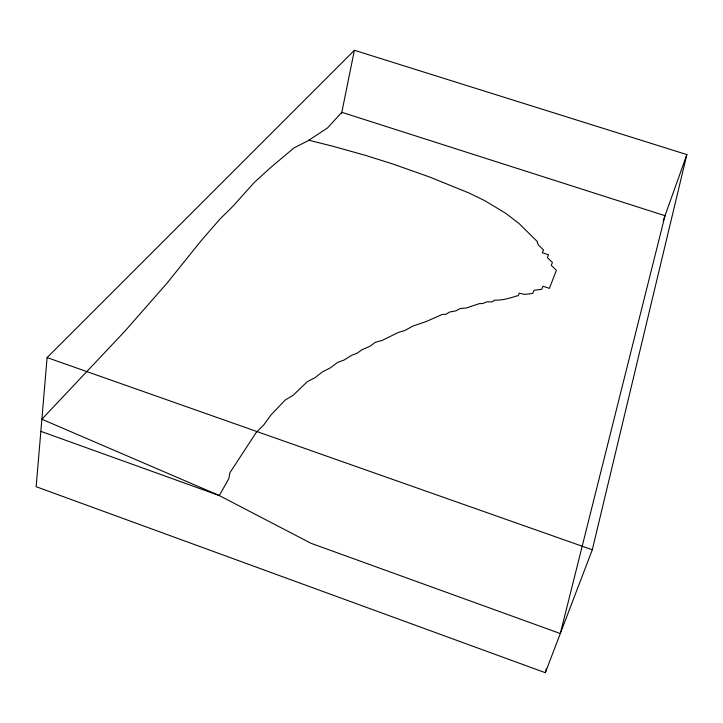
<?xml version="1.0" encoding="UTF-8"?>
<svg xmlns="http://www.w3.org/2000/svg" width="723" height="723" viewBox="0 0 723 723"><rect width="100%" height="100%" fill="white"/><g stroke="black" fill="none" stroke-linecap="round" stroke-linejoin="round"><path stroke-width="1.08" d="M47.103 357.578L36.15 486.706L545.341 672.715L592.309 549.778L686.85 154.595L354.387 50.285L47.103 357.578L592.309 549.778M341.608 113.357L354.387 50.285M545.341 672.715L546.461 668.341M663.172 220.858L686.85 154.595M308.45 140.669L308.838 140.244L332.553 146.154L365.476 155.364L392.426 163.859L429.381 176.927L468.73 192.878L484.527 200.533L505.558 213.177L519.069 223.524L537.487 241.726L537.306 242.693L538.545 245.16L543.497 249.941L542.322 252.743L548.495 254.758L547.338 257.596L552.417 262.458L551.269 265.35L556.394 270.33L549.399 288.36L542.946 286.227L541.708 289.327L533.963 290.303L532.679 293.448L524.853 294.406L519.222 293.176L518.255 295.852L517.307 295.779C510.04 298.066 502.223 300.524 494.478 300.144L492.02 301.916L486.868 301.78L482.819 303.543L479.367 303.615L466.181 308.034L460.497 308.45L455.743 310.872L449.534 312.065L446.064 314.216L442.133 314.487L426.001 321.618L412.996 326.037L404.546 330.61L398.31 332.444L382.015 340.497L375.481 342.232L370.077 346.181L362.06 349.724L357.171 353.176L351.468 355.391L344.157 360.009L337.74 362.322L330.284 367.917L322.648 371.749L314.975 377.695L307.302 381.681L293.104 395.318L285.278 399.973L270.953 414.975L263.931 424.708L256.041 432.761L229.86 472.833L228.902 478.463L219.286 495.553L40.85 431.351M665.015 215.707L560.307 633.556L311.044 543.307L218.644 495.228L41.871 419.232L124.708 331.369L166.977 283.235L196.15 246.877A310.113 76.286 -68.5 0 1 205.269 235.951L219.81 219.232L233.285 205.892L254.125 182.621L270.483 167.682L293.881 148.007L308.486 140.47L327.555 127.908L341.825 112.309L665.015 215.707"/></g></svg>
